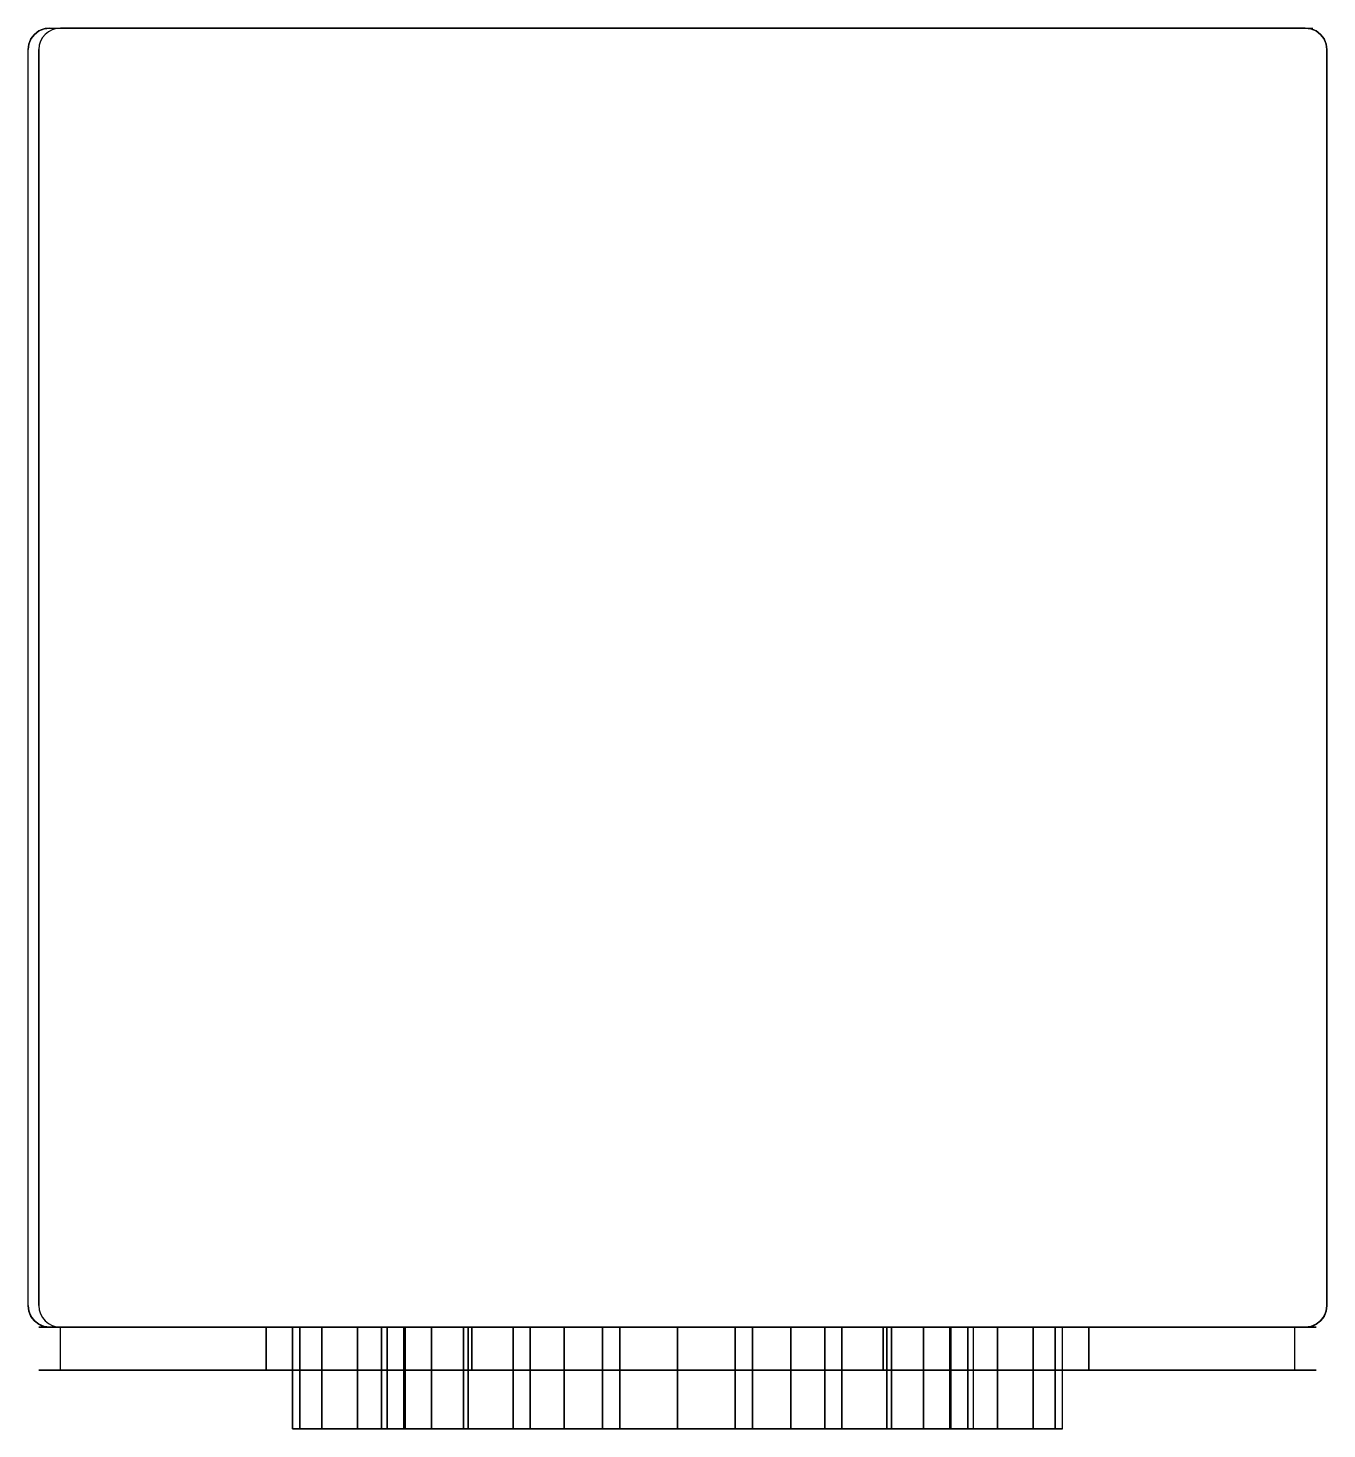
# Model space of a CAD drawing. Extents: x 0 to 60, y -4.7 to 60.
import ezdxf

# ---------------------------------------------------------------- set-up
doc = ezdxf.new("R2010")
doc.units = 0
doc.header["$LTSCALE"] = 25
doc.header["$MEASUREMENT"] = 0
doc.layers.get('0').update_dxf_attribs({"linetype": 'CONTINUOUS'})

msp = doc.modelspace()

# ---------------------------------------------------------------- linework, layer by layer
at = {"color": 0, "linetype": 'ByBlock', "extrusion": (0, 1, 0)}
for p, q in [((0.994, 59.993, 90), (0.994, 59.993)), ((58.994, 59.993), (1.494, 59.993)), ((58.994, 59.993, 90), (58.994, 59.993))]:
    msp.add_line(p, q, dxfattribs=at)
at = {"color": 0, "linetype": 'ByBlock'}
for p, q in [((0.994, 59.993, 90), (58.994, 59.993, 90)), ((-0.006, 0.993, 90), (-0.006, 58.993, 90)), ((59.994, 58.993, 90), (59.994, 0.993, 90))]:
    msp.add_line(p, q, dxfattribs=at)
at = {"color": 0, "linetype": 'ByBlock', "extrusion": (-1, 0, 0)}
for p, q in [((-0.006, 58.993, 90), (-0.006, 58.993)), ((0.494, 0.993), (0.494, 58.993)), ((-0.006, 0.993, 90), (-0.006, 0.993))]:
    msp.add_line(p, q, dxfattribs=at)
at = {"color": 0, "linetype": 'ByBlock', "extrusion": (1, 0, 0)}
for p, q in [((59.994, 58.993), (59.994, 0.993)), ((59.994, 58.993, 90), (59.994, 58.993)), ((59.994, 0.993), (59.994, 0.993, 90))]:
    msp.add_line(p, q, dxfattribs=at)
at = {"color": 0, "linetype": 'ByBlock', "extrusion": (0, -1, -1.83664e-16)}
for p, q in [((0.494, -0.007, 24.5), (0.494, -0.007, 82.5)), ((0.494, -0.007, 12), (0.494, -0.007, 20)), ((0.494, -0.007, 10), (59.494, -0.007, 10)), ((0.994, -0.007, 90), (58.994, -0.007, 90)), ((58.994, -0.007, 86), (0.994, -0.007, 86)), ((1.494, -0.007), (1.494, -0.007, 90)), ((1.494, -0.007, 83.5), (58.494, -0.007, 83.5)), ((58.494, -0.007, 23.5), (1.494, -0.007, 23.5)), ((1.494, -0.007, 74.5), (1.494, -0.007, 81.5)), ((1.494, -0.007, 21), (58.494, -0.007, 21)), ((58.494, -0.007, 11), (1.494, -0.007, 11)), ((59.494, -0.007), (1.494, -0.007)), ((57.494, -0.007, 73.5), (2.494, -0.007, 73.5)), ((2.494, -0.007, 82.5), (57.494, -0.007, 82.5)), ((58.494, -0.007, 81.5), (58.494, -0.007, 74.5)), ((58.994, -0.007, 90), (58.994, -0.007)), ((59.494, -0.007, 82.5), (59.494, -0.007, 24.5)), ((59.494, -0.007, 20), (59.494, -0.007, 12)), ((0.494, -1.987, 12), (0.494, -1.987, 20)), ((58.494, -1.987, 11), (1.494, -1.987, 11)), ((1.494, -1.987, 21), (58.494, -1.987, 21)), ((59.494, -1.987, 20), (59.494, -1.987, 12))]:
    msp.add_line(p, q, dxfattribs=at)
for centre, radius in [((29.994, 48, 0.007), 17.784), ((29.994, 48, 0.007), 13.674), ((29.994, 48, 4.709), 17.784), ((29.994, 48, 4.709), 13.674)]:
    msp.add_circle(centre, radius, dxfattribs=at)
at = {"color": 0, "linetype": 'ByBlock'}
for centre, start, end in [((0.994, 58.993, 90), 90, 180), ((1.494, 58.993), 90, 180), ((58.994, 58.993), 0, 90), ((58.994, 58.993), 0, 90), ((58.994, 58.993), 0, 90), ((58.994, 58.993, 90), 0, 90), ((0.994, 0.993, 90), 180, 270), ((1.494, 0.993), 180, 270), ((58.994, 0.993, 90), 270, 0), ((58.994, 0.993, 90), 270, 0)]:
    msp.add_arc(centre, 1, start, end, dxfattribs=at)
at = {"color": 0, "linetype": 'ByBlock', "extrusion": (0, -1, -1.83664e-16)}
for centre, start, end in [((1.494, 20, 0.007), 90, 180), ((1.494, 24.5, 0.007), 180, 270), ((1.494, 12, 0.007), 180, 270), ((1.494, 82.5, 0.007), 90, 180), ((2.494, 81.5, 0.007), 90, 180), ((2.494, 74.5, 0.007), 180, 270), ((57.494, 81.5, 0.007), 0, 90), ((57.494, 74.5, 0.007), 270, 0), ((58.494, 20, 0.007), 0, 90), ((58.494, 12, 0.007), 270, 0), ((58.494, 24.5, 0.007), 270, 0), ((58.494, 82.5, 0.007), 0, 90), ((1.494, 12, 1.987), 180, 270), ((1.494, 20, 1.987), 90, 180), ((58.494, 12, 1.987), 270, 0), ((58.494, 20, 1.987), 0, 90)]:
    msp.add_arc(centre, 1, start, end, dxfattribs=at)
at = {"color": 0, "linetype": 'ByBlock'}
for points, invisible_edges in [([(1.494, 59.993), (59.343, 59.993), (59.343, 58.849), (1.318, 58.849)], 14), ([(58.994, 59.993, 90), (58.994, 59.993), (1.494, 59.993), (1.494, 59.993, 89.941)], 5), ([(-0.006, 58.993, 90), (59.994, 58.993, 90), (59.994, 0.993, 90), (-0.006, 0.993, 90)], 5), ([(-0.006, 58.993, 90), (0.494, 58.993), (0.494, 0.993), (-0.006, 0.993, 90)], 5), ([(0.494, 58.993), (59.994, 58.993), (59.994, 0.993), (0.494, 0.993)], 5), ([(59.994, 58.993, 90), (59.994, 58.993), (59.994, 0.993), (59.994, 0.993, 90)], 5), ([(1.494, -0.007), (1.494, 1.328), (59.494, 1.328), (59.494, -0.007)], 7), ([(1.494, -0.007), (59.494, -0.007), (58.994, -0.007, 90), (0.994, -0.007, 90)], 10)]:
    msp.add_3dface(points, dxfattribs=dict(at, invisible_edges=invisible_edges))

# ---------------------------------------------------------------- meshes
mesh = msp.add_polymesh((2, 7), dxfattribs=at)
for k, corner in enumerate([(-0.006, 58.993, 90), (0.028, 59.252, 90), (0.128, 59.493, 90), (0.287, 59.7, 90), (0.494, 59.859, 90), (0.735, 59.959, 90), (0.994, 59.993, 90), (-0.006, 58.993), (0.028, 59.252), (0.128, 59.493), (0.287, 59.7), (0.494, 59.859), (0.735, 59.959), (0.994, 59.993)]):
    mesh.set_mesh_vertex(divmod(k, 7), corner)
mesh = msp.add_polymesh((2, 7), dxfattribs=at)
for k, corner in enumerate([(59.994, 58.993), (59.96, 59.252), (59.86, 59.493), (59.701, 59.7), (59.494, 59.859), (59.253, 59.959), (58.994, 59.993), (59.994, 58.993, 90), (59.96, 59.252, 90), (59.86, 59.493, 90), (59.701, 59.7, 90), (59.494, 59.859, 90), (59.253, 59.959, 90), (58.994, 59.993, 90)]):
    mesh.set_mesh_vertex(divmod(k, 7), corner)
mesh = msp.add_polymesh((2, 7), dxfattribs=at)
for k, corner in enumerate([(0.994, -0.007, 90), (0.735, 0.027, 90), (0.494, 0.127, 90), (0.287, 0.286, 90), (0.128, 0.493, 90), (0.028, 0.734, 90), (-0.006, 0.993, 90), (0.994, -0.007), (0.735, 0.027), (0.494, 0.127), (0.287, 0.286), (0.128, 0.493), (0.028, 0.734), (-0.006, 0.993)]):
    mesh.set_mesh_vertex(divmod(k, 7), corner)
mesh = msp.add_polymesh((2, 7), dxfattribs=at)
for k, corner in enumerate([(59.994, 0.993, 90), (59.96, 0.734, 90), (59.86, 0.493, 90), (59.701, 0.286, 90), (59.494, 0.127, 90), (59.253, 0.027, 90), (58.994, -0.007, 90), (59.994, 0.993), (59.96, 0.734), (59.86, 0.493), (59.701, 0.286), (59.494, 0.127), (59.253, 0.027), (58.994, -0.007)]):
    mesh.set_mesh_vertex(divmod(k, 7), corner)
mesh = msp.add_polymesh((2, 7), dxfattribs=at)
for k, corner in enumerate([(1.494, -0.007, 11), (10.994, -0.007, 11), (20.494, -0.007, 11), (29.994, -0.007, 11), (39.494, -0.007, 11), (48.994, -0.007, 11), (58.494, -0.007, 11), (1.494, -1.987, 11), (10.994, -1.987, 11), (20.494, -1.987, 11), (29.994, -1.987, 11), (39.494, -1.987, 11), (48.994, -1.987, 11), (58.494, -1.987, 11)]):
    mesh.set_mesh_vertex(divmod(k, 7), corner)
mesh = msp.add_polymesh((2, 7), dxfattribs=at)
for k, corner in enumerate([(1.494, -0.007, 21), (10.994, -0.007, 21), (20.494, -0.007, 21), (29.994, -0.007, 21), (39.494, -0.007, 21), (48.994, -0.007, 21), (58.494, -0.007, 21), (1.494, -1.987, 21), (10.994, -1.987, 21), (20.494, -1.987, 21), (29.994, -1.987, 21), (39.494, -1.987, 21), (48.994, -1.987, 21), (58.494, -1.987, 21)]):
    mesh.set_mesh_vertex(divmod(k, 7), corner)
mesh = msp.add_polymesh((2, 32), dxfattribs=dict(at, n_close=True))
for k, corner in enumerate([(47.778, -0.007, 48), (47.436, -0.007, 51.469), (46.424, -0.007, 54.805), (44.781, -0.007, 57.88), (42.569, -0.007, 60.575), (39.874, -0.007, 62.786), (36.8, -0.007, 64.43), (33.464, -0.007, 65.442), (29.994, -0.007, 65.784), (26.525, -0.007, 65.442), (23.189, -0.007, 64.43), (20.114, -0.007, 62.786), (17.419, -0.007, 60.575), (15.208, -0.007, 57.88), (13.564, -0.007, 54.805), (12.552, -0.007, 51.469), (12.211, -0.007, 48), (12.552, -0.007, 44.531), (13.564, -0.007, 41.195), (15.208, -0.007, 38.12), (17.419, -0.007, 35.425), (20.114, -0.007, 33.214), (23.189, -0.007, 31.57), (26.525, -0.007, 30.558), (29.994, -0.007, 30.216), (33.464, -0.007, 30.558), (36.8, -0.007, 31.57), (39.874, -0.007, 33.214), (42.569, -0.007, 35.425), (44.781, -0.007, 38.12), (46.424, -0.007, 41.195), (47.436, -0.007, 44.531), (47.778, -4.709, 48), (47.436, -4.709, 51.469), (46.424, -4.709, 54.805), (44.781, -4.709, 57.88), (42.569, -4.709, 60.575), (39.874, -4.709, 62.786), (36.8, -4.709, 64.43), (33.464, -4.709, 65.442), (29.994, -4.709, 65.784), (26.525, -4.709, 65.442), (23.189, -4.709, 64.43), (20.114, -4.709, 62.786), (17.419, -4.709, 60.575), (15.208, -4.709, 57.88), (13.564, -4.709, 54.805), (12.552, -4.709, 51.469), (12.211, -4.709, 48), (12.552, -4.709, 44.531), (13.564, -4.709, 41.195), (15.208, -4.709, 38.12), (17.419, -4.709, 35.425), (20.114, -4.709, 33.214), (23.189, -4.709, 31.57), (26.525, -4.709, 30.558), (29.994, -4.709, 30.216), (33.464, -4.709, 30.558), (36.8, -4.709, 31.57), (39.874, -4.709, 33.214), (42.569, -4.709, 35.425), (44.781, -4.709, 38.12), (46.424, -4.709, 41.195), (47.436, -4.709, 44.531)]):
    mesh.set_mesh_vertex(divmod(k, 32), corner)
mesh = msp.add_polymesh((2, 32), dxfattribs=dict(at, n_close=True))
for k, corner in enumerate([(43.668, -0.007, 48), (43.406, -0.007, 50.668), (42.627, -0.007, 53.233), (41.364, -0.007, 55.597), (39.663, -0.007, 57.669), (37.591, -0.007, 59.37), (35.227, -0.007, 60.633), (32.662, -0.007, 61.411), (29.994, -0.007, 61.674), (27.326, -0.007, 61.411), (24.761, -0.007, 60.633), (22.397, -0.007, 59.37), (20.325, -0.007, 57.669), (18.624, -0.007, 55.597), (17.361, -0.007, 53.233), (16.583, -0.007, 50.668), (16.32, -0.007, 48), (16.583, -0.007, 45.332), (17.361, -0.007, 42.767), (18.624, -0.007, 40.403), (20.325, -0.007, 38.331), (22.397, -0.007, 36.63), (24.761, -0.007, 35.367), (27.326, -0.007, 34.589), (29.994, -0.007, 34.326), (32.662, -0.007, 34.589), (35.227, -0.007, 35.367), (37.591, -0.007, 36.63), (39.663, -0.007, 38.331), (41.364, -0.007, 40.403), (42.627, -0.007, 42.767), (43.406, -0.007, 45.332), (43.668, -4.709, 48), (43.406, -4.709, 50.668), (42.627, -4.709, 53.233), (41.364, -4.709, 55.597), (39.663, -4.709, 57.669), (37.591, -4.709, 59.37), (35.227, -4.709, 60.633), (32.662, -4.709, 61.411), (29.994, -4.709, 61.674), (27.326, -4.709, 61.411), (24.761, -4.709, 60.633), (22.397, -4.709, 59.37), (20.325, -4.709, 57.669), (18.624, -4.709, 55.597), (17.361, -4.709, 53.233), (16.583, -4.709, 50.668), (16.32, -4.709, 48), (16.583, -4.709, 45.332), (17.361, -4.709, 42.767), (18.624, -4.709, 40.403), (20.325, -4.709, 38.331), (22.397, -4.709, 36.63), (24.761, -4.709, 35.367), (27.326, -4.709, 34.589), (29.994, -4.709, 34.326), (32.662, -4.709, 34.589), (35.227, -4.709, 35.367), (37.591, -4.709, 36.63), (39.663, -4.709, 38.331), (41.364, -4.709, 40.403), (42.627, -4.709, 42.767), (43.406, -4.709, 45.332)]):
    mesh.set_mesh_vertex(divmod(k, 32), corner)

doc.saveas('drawing.dxf')
